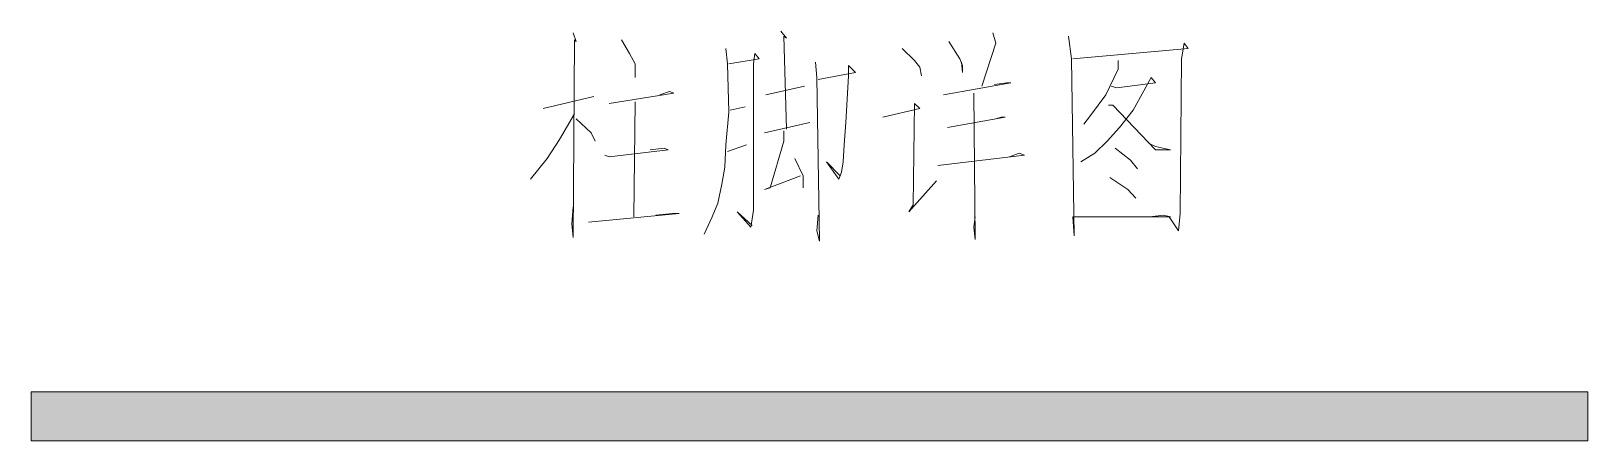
# Model space of a CAD drawing. Header units: millimetres. Extents: x 0 to 586, y 0 to 414.
# Drawn here: x 445.66 to 480.79, y 187.92 to 197.16 of the extents above; entities that cross this region are included whole.
import ezdxf

# ---------------------------------------------------------------- set-up
doc = ezdxf.new("R2010")
doc.units = ezdxf.units.MM

msp = doc.modelspace()

# ---------------------------------------------------------------- hatches: boundary and pattern name
h = msp.add_hatch(color=0)
h.dxf.hatch_style = 2
h.paths.add_polyline_path([(445.657111, 187.921194), (445.657111, 189.025389), (480.79025, 189.025389), (480.79025, 187.921194)])

# ---------------------------------------------------------------- linework, layer by layer
at = {"color": 0, "lineweight": 0}
for points in [[(457.891444, 197.121639), (457.954944, 196.927611), (457.923194, 196.966417), (457.891444, 192.503778), (457.859694, 192.814222), (457.891444, 193.202278)], [(462.579861, 197.160444), (462.706861, 197.005222), (462.643361, 197.044028), (462.706861, 194.948528)], [(467.363528, 197.121639), (467.427028, 196.888806), (467.116583, 195.918667)], [(458.978, 196.966417), (459.164972, 196.655972), (459.288444, 196.423139), (459.288444, 196.112694)], [(461.338083, 196.772389), (461.369833, 196.423139), (461.401583, 195.336583), (461.338083, 194.599278), (461.309861, 194.094806), (461.246361, 193.70675), (461.154639, 193.279889), (461.027639, 192.969444), (460.844194, 192.581389)], [(465.313889, 196.772389), (465.592583, 196.50075), (465.716056, 196.345528), (465.747806, 196.1515)], [(466.368694, 196.927611), (466.619167, 196.539556), (466.679139, 196.384333), (466.679139, 196.229111), (466.650917, 196.461944)], [(469.070972, 197.044028), (469.134472, 196.539556), (469.194444, 192.542583), (469.166222, 192.969444), (471.367556, 192.969444), (471.212333, 193.00825), (470.901889, 192.969444)], [(469.166222, 196.539556), (471.77325, 196.772389), (471.678, 196.888806), (471.618028, 196.539556), (471.586278, 193.047056), (471.554528, 192.659), (471.339333, 192.969444)], [(461.401583, 196.423139), (462.085972, 196.539556), (461.990722, 196.655972), (461.958972, 196.423139), (461.958972, 193.124667), (461.93075, 192.930639), (461.899, 192.736611), (461.588556, 193.085861), (461.93075, 192.775417)], [(463.355972, 196.461944), (463.387722, 196.112694), (463.451222, 192.426167), (463.387722, 192.659), (463.419472, 193.00825)], [(470.189278, 196.50075), (470.189278, 196.306722), (469.910583, 195.724639), (469.568389, 195.258972), (469.413167, 195.064944)], [(463.419472, 196.073889), (464.259083, 196.229111), (464.103861, 196.384333), (464.103861, 196.1515), (464.040361, 195.10375), (464.008611, 194.599278), (463.980389, 194.211222), (463.948639, 193.978389), (463.885139, 193.823167), (463.606444, 194.211222), (463.916889, 193.900778)], [(470.034056, 195.918667), (470.157528, 195.879861), (471.028889, 195.996278), (470.933639, 196.112694), (470.531472, 195.375389), (470.221028, 194.987333), (469.942333, 194.676889), (469.660111, 194.40525), (469.349667, 194.211222)], [(458.699306, 195.530611), (460.159806, 195.763444), (460.064556, 195.80225), (459.849361, 195.724639)], [(463.109028, 195.918667), (462.241194, 195.724639)], [(466.245222, 195.724639), (467.765694, 195.996278), (467.673972, 195.996278), (467.395278, 195.957472)], [(466.929611, 195.763444), (466.961361, 192.464972), (466.929611, 192.736611), (466.961361, 192.969444)], [(457.210583, 195.414194), (458.357111, 195.685833)], [(459.288444, 195.569417), (459.260222, 192.969444)], [(461.433333, 195.375389), (461.775528, 195.453)], [(464.879972, 195.220167), (465.716056, 195.414194), (465.592583, 195.530611), (465.560833, 193.241083), (465.469111, 193.085861), (466.09, 193.784361)], [(469.970556, 195.491806), (470.065806, 195.491806), (471.028889, 194.482861), (471.367556, 194.482861), (471.028889, 194.560472), (470.873667, 194.638083)], [(457.923194, 195.297778), (457.581, 194.715694), (457.302306, 194.288833), (456.928361, 193.823167)], [(457.954944, 195.181361), (458.297139, 194.870917), (458.388861, 194.676889)], [(462.209444, 194.870917), (463.2325, 195.10375)], [(466.340472, 194.987333), (467.642222, 195.220167), (467.5505, 195.220167), (467.427028, 195.181361)], [(462.643361, 194.909722), (462.643361, 194.676889), (462.332917, 193.629139), (462.209444, 193.590333), (463.017306, 193.900778)], [(458.607583, 194.366444), (458.699306, 194.327639), (460.036333, 194.482861), (459.941083, 194.521667), (459.630639, 194.482861)], [(461.80375, 194.599278), (461.369833, 194.444056)], [(462.890306, 194.288833), (463.077278, 193.900778), (463.077278, 193.629139)], [(466.12175, 194.133611), (468.076139, 194.366444), (467.952667, 194.40525), (467.737472, 194.327639)], [(470.125778, 194.521667), (470.467972, 194.250028), (470.623194, 194.056)], [(470.002306, 193.861972), (470.408, 193.590333), (470.591444, 193.396306)], [(458.233639, 192.853028), (460.283278, 193.047056), (460.128056, 193.047056), (459.754111, 193.00825)]]:
    msp.add_lwpolyline(points, dxfattribs=at)
msp.add_lwpolyline([(445.657111, 187.921194), (445.657111, 189.025389), (480.79025, 189.025389), (480.79025, 187.921194)], close=True, dxfattribs=at)

doc.saveas('drawing.dxf')
